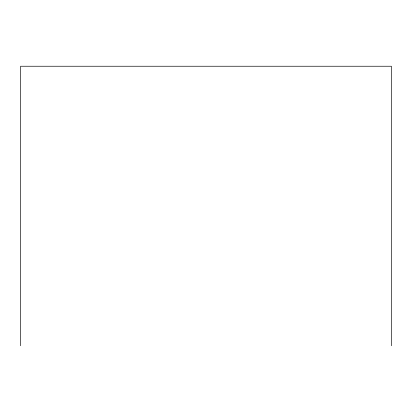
<?xml version="1.0" encoding="UTF-8"?>
<svg xmlns="http://www.w3.org/2000/svg" width="412" height="412" viewBox="0 0 412 412"><rect width="100%" height="100%" fill="white"/><g stroke="black" fill="none" stroke-linecap="round" stroke-linejoin="round"><path stroke-width="0.62" d="M391.4 345.761L391.4 66.239L20.6 66.239L20.6 345.761"/></g></svg>
